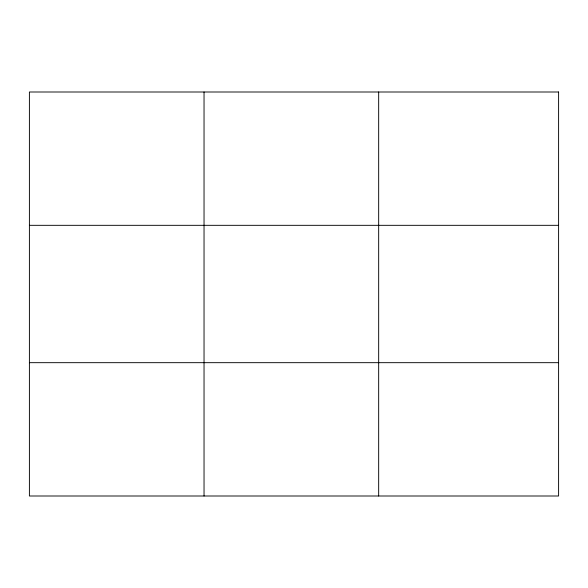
<?xml version="1.0" encoding="UTF-8"?>
<svg xmlns="http://www.w3.org/2000/svg" width="588" height="588" viewBox="0 0 588 588"><rect width="100%" height="100%" fill="white"/><g stroke="black" fill="none" stroke-linecap="round" stroke-linejoin="round"><path stroke-width="0.88" d="M204.036 496L204.036 92M378.672 496L378.672 92M29.4 225.322L558.6 225.322M29.4 362.678L558.6 362.678M558.6 92L558.6 496L29.4 496L29.4 92L558.6 92"/></g></svg>
